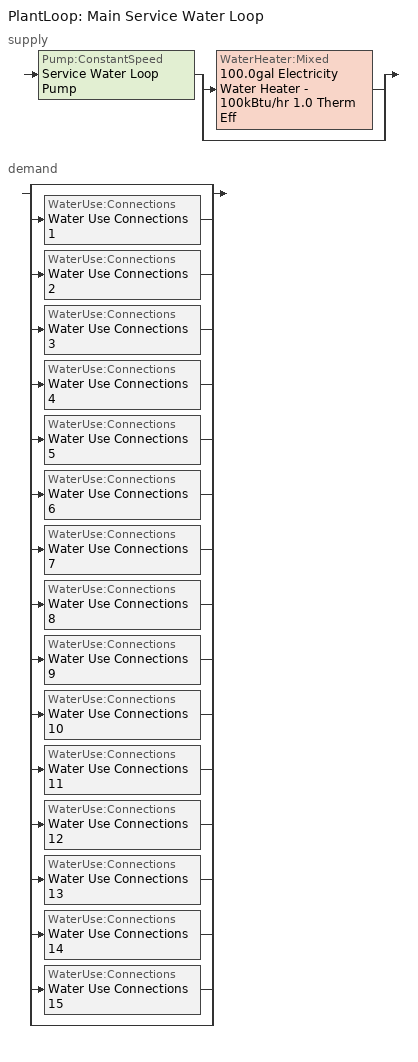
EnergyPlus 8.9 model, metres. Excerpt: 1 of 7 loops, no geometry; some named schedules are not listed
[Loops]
PlantLoop 'Main Service Water Loop'
 supply: Pump:ConstantSpeed 'Service Water Loop Pump' > split
  | WaterHeater:Mixed '100.0gal Electricity Water Heater - 100kBtu/hr 1.0 Therm Eff'
  | bypass
 demand: split
  | bypass
  | WaterUse:Connections 'Water Use Connections 1'
  | WaterUse:Connections 'Water Use Connections 2'
  | WaterUse:Connections 'Water Use Connections 3'
  | WaterUse:Connections 'Water Use Connections 4'
  | WaterUse:Connections 'Water Use Connections 5'
  | WaterUse:Connections 'Water Use Connections 6'
  | WaterUse:Connections 'Water Use Connections 7'
  | WaterUse:Connections 'Water Use Connections 8'
  | WaterUse:Connections 'Water Use Connections 9'
  | WaterUse:Connections 'Water Use Connections 10'
  | WaterUse:Connections 'Water Use Connections 11'
  | WaterUse:Connections 'Water Use Connections 12'
  | WaterUse:Connections 'Water Use Connections 13'
  | WaterUse:Connections 'Water Use Connections 14'
  | WaterUse:Connections 'Water Use Connections 15'
  | bypass
[SetpointManager:Scheduled]
Service hot water setpoint manager: Control Variable=Temperature; Schedule=Service Water Loop Temp - 140F
[PlantLoop]
Main Service Water Loop: Fluid Type=Water; Plant Equipment Operation Scheme=Main Service Water Loop Operation Schemes; Maximum Loop Temperature {C}=60; Minimum Loop Temperature {C}=10; Maximum Loop Flow Rate {m3/s}=Autosize; Minimum Loop Flow Rate {m3/s}=0; Plant Loop Volume {m3}=Autocalculate; Load Distribution Scheme=Optimal; Plant Loop Demand Calculation Scheme=SingleSetpoint
[Sizing:Plant]
Main Service Water Loop: Loop Type=Heating; Design Loop Exit Temperature {C}=60; Loop Design Temperature Difference {deltaC}=5; Sizing Option=NonCoincident; Zone Timesteps in Averaging Window=1; Coincident Sizing Factor Mode=None
[Pump:ConstantSpeed]
Service Water Loop Pump: Design Flow Rate {m3/s}=Autosize; Design Pump Head {Pa}=29891; Design Power Consumption {W}=Autosize; Motor Efficiency=0.7; Fraction of Motor Inefficiencies to Fluid Stream=0; Pump Control Type=Intermittent; Design Power Sizing Method=PowerPerFlowPerPressure; Design Electric Power per Unit Flow Rate {W/(m3/s)}=348701.1; Design Shaft Power per Unit Flow Rate per Unit Head=1.28205
[PlantEquipmentOperationSchemes]
Main Service Water Loop Operation Schemes: Control Scheme Object Type 1=PlantEquipmentOperation:HeatingLoad; Control Scheme Name 1=Main Service Water Loop Heating Operation Scheme; Control Scheme Schedule Name 1=Always On Discrete
[PlantEquipmentList]
Main Service Water Loop Heating Equipment List: WaterHeater:Mixed, 100.0gal Electricity Water Heater - 100kBtu/hr 1.0 Therm Eff
[WaterHeater:Mixed]
100.0gal Electricity Water Heater - 100kBtu/hr 1.0 Therm Eff: Tank Volume {m3}=0.378541; Setpoint Temperature Schedule=Service Water Loop Temp - 140F; Deadband Temperature Difference {deltaC}=2; Maximum Temperature Limit {C}=82.2222; Heater Control Type=Cycle; Heater Maximum Capacity {W}=29307.1; Heater Ignition Minimum Flow Rate {m3/s}=0; Heater Ignition Delay {s}=0; Heater Fuel Type=Electricity; Heater Thermal Efficiency=1; Off Cycle Parasitic Fuel Consumption Rate {W}=1276.95; Off Cycle Parasitic Fuel Type=Electricity; Off Cycle Parasitic Heat Fraction to Tank=0.8; On Cycle Parasitic Fuel Consumption Rate {W}=1276.95; On Cycle Parasitic Fuel Type=Electricity; On Cycle Parasitic Heat Fraction to Tank=0; Ambient Temperature Indicator=Schedule; Ambient Temperature Schedule=Water Heater Ambient Temp Schedule - 70F; Off Cycle Loss Coefficient to Ambient Temperature {W/K}=2.78836; Off Cycle Loss Fraction to Zone=1; On Cycle Loss Coefficient to Ambient Temperature {W/K}=2.78836; On Cycle Loss Fraction to Zone=1; Use Side Effectiveness=1; Source Side Effectiveness=1; Use Side Design Flow Rate {m3/s}=Autosize; Source Side Design Flow Rate {m3/s}=Autosize; Indirect Water Heating Recovery Time {hr}=1.5; Source Side Flow Control Mode=IndirectHeatPrimarySetpoint
[WaterUse:Connections]
Name | Water Use Equipment Name 1
Water Use Connections 1 | Core_bottom Service Water Use 0.38gal/min
Water Use Connections 2 | Core_mid Service Water Use 0.38gal/min
Water Use Connections 3 | Core_top Service Water Use 0.38gal/min
Water Use Connections 4 | Perimeter_bot_zn_1 Service Water Use 0.08gal/min
Water Use Connections 5 | Perimeter_bot_zn_2 Service Water Use 0.05gal/min
Water Use Connections 6 | Perimeter_bot_zn_3 Service Water Use 0.08gal/min
Water Use Connections 7 | Perimeter_bot_zn_4 Service Water Use 0.05gal/min
Water Use Connections 8 | Perimeter_mid_zn_1 Service Water Use 0.08gal/min
Water Use Connections 9 | Perimeter_mid_zn_2 Service Water Use 0.05gal/min
Water Use Connections 10 | Perimeter_mid_zn_3 Service Water Use 0.08gal/min
Water Use Connections 11 | Perimeter_mid_zn_4 Service Water Use 0.05gal/min
Water Use Connections 12 | Perimeter_top_zn_1 Service Water Use 0.08gal/min
Water Use Connections 13 | Perimeter_top_zn_2 Service Water Use 0.05gal/min
Water Use Connections 14 | Perimeter_top_zn_3 Service Water Use 0.08gal/min
Water Use Connections 15 | Perimeter_top_zn_4 Service Water Use 0.05gal/min
[WaterUse:Equipment] Flow Rate Fraction Schedule=NECB-A-Service Water Heating
Name | Peak Flow Rate {m3/s} | Target Temperature Schedule | Zone | Sensible Fraction Schedule | Latent Fraction Schedule
Core_bottom Service Water Use 0.38gal/min | 2.38083e-05 | Schedule Ruleset 5 | Sp-Core_bottom Sys-6 Flr-2 Sch-A HPlcmt-core ZN | Schedule Ruleset 3 | Schedule Ruleset 4
Core_mid Service Water Use 0.38gal/min | 2.38083e-05 | Schedule Ruleset 8 | Sp-Core_mid Sys-6 Flr-3 Sch-A HPlcmt-core ZN | Schedule Ruleset 6 | Schedule Ruleset 7
Core_top Service Water Use 0.38gal/min | 2.38083e-05 | Schedule Ruleset 11 | Sp-Core_top Sys-6 Flr-1 Sch-A HPlcmt-core ZN | Schedule Ruleset 9 | Schedule Ruleset 10
Perimeter_bot_zn_1 Service Water Use 0.08gal/min | 5.01899e-06 | Schedule Ruleset 14 | Sp-Perimeter_bot_ZN_1 Sys-6 Flr-2 Sch-A HPlcmt-south ZN | Schedule Ruleset 12 | Schedule Ruleset 13
Perimeter_bot_zn_2 Service Water Use 0.05gal/min | 3.17744e-06 | Schedule Ruleset 17 | Sp-Perimeter_bot_ZN_2 Sys-6 Flr-2 Sch-A HPlcmt-east ZN | Schedule Ruleset 15 | Schedule Ruleset 16
Perimeter_bot_zn_3 Service Water Use 0.08gal/min | 5.01899e-06 | Schedule Ruleset 20 | Sp-Perimeter_bot_ZN_3 Sys-6 Flr-2 Sch-A HPlcmt-north ZN | Schedule Ruleset 18 | Schedule Ruleset 19
Perimeter_bot_zn_4 Service Water Use 0.05gal/min | 3.17723e-06 | Schedule Ruleset 23 | Sp-Perimeter_bot_ZN_4 Sys-6 Flr-2 Sch-A HPlcmt-west ZN | Schedule Ruleset 21 | Schedule Ruleset 22
Perimeter_mid_zn_1 Service Water Use 0.08gal/min | 5.01899e-06 | Schedule Ruleset 26 | Sp-Perimeter_mid_ZN_1 Sys-6 Flr-3 Sch-A HPlcmt-south ZN | Schedule Ruleset 24 | Schedule Ruleset 25
Perimeter_mid_zn_2 Service Water Use 0.05gal/min | 3.17744e-06 | Schedule Ruleset 29 | Sp-Perimeter_mid_ZN_2 Sys-6 Flr-3 Sch-A HPlcmt-east ZN | Schedule Ruleset 27 | Schedule Ruleset 28
Perimeter_mid_zn_3 Service Water Use 0.08gal/min | 5.01899e-06 | Schedule Ruleset 32 | Sp-Perimeter_mid_ZN_3 Sys-6 Flr-3 Sch-A HPlcmt-north ZN | Schedule Ruleset 30 | Schedule Ruleset 31
Perimeter_mid_zn_4 Service Water Use 0.05gal/min | 3.17723e-06 | Schedule Ruleset 35 | Sp-Perimeter_mid_ZN_4 Sys-6 Flr-3 Sch-A HPlcmt-west ZN | Schedule Ruleset 33 | Schedule Ruleset 34
Perimeter_top_zn_1 Service Water Use 0.08gal/min | 5.01899e-06 | Schedule Ruleset 38 | Sp-Perimeter_top_ZN_1 Sys-6 Flr-1 Sch-A HPlcmt-south ZN | Schedule Ruleset 36 | Schedule Ruleset 37
Perimeter_top_zn_2 Service Water Use 0.05gal/min | 3.17744e-06 | Schedule Ruleset 41 | Sp-Perimeter_top_ZN_2 Sys-6 Flr-1 Sch-A HPlcmt-east ZN | Schedule Ruleset 39 | Schedule Ruleset 40
Perimeter_top_zn_3 Service Water Use 0.08gal/min | 5.01899e-06 | Schedule Ruleset 44 | Sp-Perimeter_top_ZN_3 Sys-6 Flr-1 Sch-A HPlcmt-north ZN | Schedule Ruleset 42 | Schedule Ruleset 43
Perimeter_top_zn_4 Service Water Use 0.05gal/min | 3.17723e-06 | Schedule Ruleset 47 | Sp-Perimeter_top_ZN_4 Sys-6 Flr-1 Sch-A HPlcmt-west ZN | Schedule Ruleset 45 | Schedule Ruleset 46
[PlantEquipmentOperation:HeatingLoad]
Main Service Water Loop Heating Operation Scheme: Load Range Lower Limit 1 {W}=0; Load Range Upper Limit 1 {W}=1000000000; Range Equipment List Name 1=Main Service Water Loop Heating Equipment List
[Schedule:Week:Daily]
Schedule:Week:Daily {d2bc57c9-f5d7-4c26-bd91-e5a275a6dd96}: NECB-A-Service Water Heating Sun|Hol Day, NECB-A-Service Water Heating Default|Wkdy Day, NECB-A-Service Water Heating Default|Wkdy Day, NECB-A-Service Water Heating Default|Wkdy Day, NECB-A-Service Water Heating Default|Wkdy Day, NECB-A-Service Water Heating Default|Wkdy Day, NECB-A-Service Water Heating Sat Day, NECB-A-Service Water Heating Default, NECB-A-Service Water Heating Default, NECB-A-Service Water Heating Default, NECB-A-Service Water Heating Default, NECB-A-Service Water Heating Default
Schedule:Week:Daily {31063754-0d03-4abe-9beb-d8e98dd942c9}: Schedule Day 14, Schedule Day 14, Schedule Day 14, Schedule Day 14, Schedule Day 14, Schedule Day 14, Schedule Day 14, Schedule Day 14, Schedule Day 14, Schedule Day 14, Schedule Day 14, Schedule Day 14
Schedule:Week:Daily {7c694f59-1917-4d7e-a7a7-28cda036846a}: Schedule Day 15, Schedule Day 15, Schedule Day 15, Schedule Day 15, Schedule Day 15, Schedule Day 15, Schedule Day 15, Schedule Day 15, Schedule Day 15, Schedule Day 15, Schedule Day 15, Schedule Day 15
Schedule:Week:Daily {dd3f5434-34aa-4cbb-b4ff-5cd54c80c62b}: Schedule Day 16, Schedule Day 16, Schedule Day 16, Schedule Day 16, Schedule Day 16, Schedule Day 16, Schedule Day 16, Schedule Day 16, Schedule Day 16, Schedule Day 16, Schedule Day 16, Schedule Day 16
Schedule:Week:Daily {eb9d2ef6-2e4a-46dd-b329-99e8c9b027c9}: Schedule Day 17, Schedule Day 17, Schedule Day 17, Schedule Day 17, Schedule Day 17, Schedule Day 17, Schedule Day 17, Schedule Day 17, Schedule Day 17, Schedule Day 17, Schedule Day 17, Schedule Day 17
Schedule:Week:Daily {82134023-12df-4a0c-918a-f1b670c5fd73}: Schedule Day 18, Schedule Day 18, Schedule Day 18, Schedule Day 18, Schedule Day 18, Schedule Day 18, Schedule Day 18, Schedule Day 18, Schedule Day 18, Schedule Day 18, Schedule Day 18, Schedule Day 18
Schedule:Week:Daily {e5f9a7fb-d271-45f2-a234-7face2c97f6e}: Schedule Day 19, Schedule Day 19, Schedule Day 19, Schedule Day 19, Schedule Day 19, Schedule Day 19, Schedule Day 19, Schedule Day 19, Schedule Day 19, Schedule Day 19, Schedule Day 19, Schedule Day 19
Schedule:Week:Daily {abe823c3-e7d3-44ff-ac59-af917e973f7c}: Schedule Day 20, Schedule Day 20, Schedule Day 20, Schedule Day 20, Schedule Day 20, Schedule Day 20, Schedule Day 20, Schedule Day 20, Schedule Day 20, Schedule Day 20, Schedule Day 20, Schedule Day 20
Schedule:Week:Daily {90dcafbd-1ebe-4ad6-8083-9239f2138da4}: Schedule Day 21, Schedule Day 21, Schedule Day 21, Schedule Day 21, Schedule Day 21, Schedule Day 21, Schedule Day 21, Schedule Day 21, Schedule Day 21, Schedule Day 21, Schedule Day 21, Schedule Day 21
Schedule:Week:Daily {4c8a6b36-cd9e-4dfb-a5da-c1b8643d35e3}: Schedule Day 22, Schedule Day 22, Schedule Day 22, Schedule Day 22, Schedule Day 22, Schedule Day 22, Schedule Day 22, Schedule Day 22, Schedule Day 22, Schedule Day 22, Schedule Day 22, Schedule Day 22
Schedule:Week:Daily {3bddd196-06a8-4838-b6f9-35964db79756}: Schedule Day 23, Schedule Day 23, Schedule Day 23, Schedule Day 23, Schedule Day 23, Schedule Day 23, Schedule Day 23, Schedule Day 23, Schedule Day 23, Schedule Day 23, Schedule Day 23, Schedule Day 23
Schedule:Week:Daily {7436e18c-14ab-4139-a428-b9302cf0b985}: Schedule Day 24, Schedule Day 24, Schedule Day 24, Schedule Day 24, Schedule Day 24, Schedule Day 24, Schedule Day 24, Schedule Day 24, Schedule Day 24, Schedule Day 24, Schedule Day 24, Schedule Day 24
Schedule:Week:Daily {099a216c-3841-4f75-a0a0-99451061f6d0}: Schedule Day 25, Schedule Day 25, Schedule Day 25, Schedule Day 25, Schedule Day 25, Schedule Day 25, Schedule Day 25, Schedule Day 25, Schedule Day 25, Schedule Day 25, Schedule Day 25, Schedule Day 25
Schedule:Week:Daily {80b0a00a-8e1f-4367-b942-6416afcedd03}: Schedule Day 26, Schedule Day 26, Schedule Day 26, Schedule Day 26, Schedule Day 26, Schedule Day 26, Schedule Day 26, Schedule Day 26, Schedule Day 26, Schedule Day 26, Schedule Day 26, Schedule Day 26
Schedule:Week:Daily {ac59f656-1603-473c-bb73-604041a6a446}: Schedule Day 27, Schedule Day 27, Schedule Day 27, Schedule Day 27, Schedule Day 27, Schedule Day 27, Schedule Day 27, Schedule Day 27, Schedule Day 27, Schedule Day 27, Schedule Day 27, Schedule Day 27
Schedule:Week:Daily {97f78723-a77b-4e3d-9a5a-c45b1205439f}: Schedule Day 28, Schedule Day 28, Schedule Day 28, Schedule Day 28, Schedule Day 28, Schedule Day 28, Schedule Day 28, Schedule Day 28, Schedule Day 28, Schedule Day 28, Schedule Day 28, Schedule Day 28
Schedule:Week:Daily {c201b344-5e81-4223-85e2-169aef4af6bf}: Schedule Day 29, Schedule Day 29, Schedule Day 29, Schedule Day 29, Schedule Day 29, Schedule Day 29, Schedule Day 29, Schedule Day 29, Schedule Day 29, Schedule Day 29, Schedule Day 29, Schedule Day 29
Schedule:Week:Daily {3482ff48-b432-4682-a7e6-2f1cfd655915}: Schedule Day 30, Schedule Day 30, Schedule Day 30, Schedule Day 30, Schedule Day 30, Schedule Day 30, Schedule Day 30, Schedule Day 30, Schedule Day 30, Schedule Day 30, Schedule Day 30, Schedule Day 30
Schedule:Week:Daily {4a98c8cc-1c4e-4865-b56f-5640774d91b9}: Schedule Day 31, Schedule Day 31, Schedule Day 31, Schedule Day 31, Schedule Day 31, Schedule Day 31, Schedule Day 31, Schedule Day 31, Schedule Day 31, Schedule Day 31, Schedule Day 31, Schedule Day 31
Schedule:Week:Daily {4d82ad68-29e5-4828-b77e-b706179d83fd}: Schedule Day 32, Schedule Day 32, Schedule Day 32, Schedule Day 32, Schedule Day 32, Schedule Day 32, Schedule Day 32, Schedule Day 32, Schedule Day 32, Schedule Day 32, Schedule Day 32, Schedule Day 32
Schedule:Week:Daily {8803bd6b-330e-4aa3-b676-e5ef8c6c5e4b}: Schedule Day 33, Schedule Day 33, Schedule Day 33, Schedule Day 33, Schedule Day 33, Schedule Day 33, Schedule Day 33, Schedule Day 33, Schedule Day 33, Schedule Day 33, Schedule Day 33, Schedule Day 33
Schedule:Week:Daily {6db845c2-369e-4b1f-9f63-f52aeb498cae}: Schedule Day 7, Schedule Day 7, Schedule Day 7, Schedule Day 7, Schedule Day 7, Schedule Day 7, Schedule Day 7, Schedule Day 7, Schedule Day 7, Schedule Day 7, Schedule Day 7, Schedule Day 7
Schedule:Week:Daily {08e0e1a1-f3b5-49f9-82c2-2be5cd25ee11}: Schedule Day 34, Schedule Day 34, Schedule Day 34, Schedule Day 34, Schedule Day 34, Schedule Day 34, Schedule Day 34, Schedule Day 34, Schedule Day 34, Schedule Day 34, Schedule Day 34, Schedule Day 34
Schedule:Week:Daily {8e230041-d90b-497c-bfb8-16e2912ca788}: Schedule Day 35, Schedule Day 35, Schedule Day 35, Schedule Day 35, Schedule Day 35, Schedule Day 35, Schedule Day 35, Schedule Day 35, Schedule Day 35, Schedule Day 35, Schedule Day 35, Schedule Day 35
Schedule:Week:Daily {e256ff65-1057-482c-8921-a050fa1ee750}: Schedule Day 36, Schedule Day 36, Schedule Day 36, Schedule Day 36, Schedule Day 36, Schedule Day 36, Schedule Day 36, Schedule Day 36, Schedule Day 36, Schedule Day 36, Schedule Day 36, Schedule Day 36
Schedule:Week:Daily {c0f35b5c-0994-41a9-97f5-c174d0f46340}: Schedule Day 37, Schedule Day 37, Schedule Day 37, Schedule Day 37, Schedule Day 37, Schedule Day 37, Schedule Day 37, Schedule Day 37, Schedule Day 37, Schedule Day 37, Schedule Day 37, Schedule Day 37
Schedule:Week:Daily {758541ab-6119-4a3f-b380-67c5fb4135fe}: Schedule Day 38, Schedule Day 38, Schedule Day 38, Schedule Day 38, Schedule Day 38, Schedule Day 38, Schedule Day 38, Schedule Day 38, Schedule Day 38, Schedule Day 38, Schedule Day 38, Schedule Day 38
Schedule:Week:Daily {44440877-f757-4b31-ae09-ff23da56e66a}: Schedule Day 39, Schedule Day 39, Schedule Day 39, Schedule Day 39, Schedule Day 39, Schedule Day 39, Schedule Day 39, Schedule Day 39, Schedule Day 39, Schedule Day 39, Schedule Day 39, Schedule Day 39
Schedule:Week:Daily {0fcf9bd3-fc02-4811-8ec0-df558ac70d86}: Schedule Day 40, Schedule Day 40, Schedule Day 40, Schedule Day 40, Schedule Day 40, Schedule Day 40, Schedule Day 40, Schedule Day 40, Schedule Day 40, Schedule Day 40, Schedule Day 40, Schedule Day 40
Schedule:Week:Daily {4f931e9a-19e0-4aaa-b259-3c9e573c375a}: Schedule Day 42, Schedule Day 42, Schedule Day 42, Schedule Day 42, Schedule Day 42, Schedule Day 42, Schedule Day 42, Schedule Day 42, Schedule Day 42, Schedule Day 42, Schedule Day 42, Schedule Day 42
Schedule:Week:Daily {26ab33fa-a8b6-4ecb-816a-b057ee799451}: Schedule Day 8, Schedule Day 8, Schedule Day 8, Schedule Day 8, Schedule Day 8, Schedule Day 8, Schedule Day 8, Schedule Day 8, Schedule Day 8, Schedule Day 8, Schedule Day 8, Schedule Day 8
Schedule:Week:Daily {694006f1-2102-416c-9f31-030ede98bb69}: Schedule Day 9, Schedule Day 9, Schedule Day 9, Schedule Day 9, Schedule Day 9, Schedule Day 9, Schedule Day 9, Schedule Day 9, Schedule Day 9, Schedule Day 9, Schedule Day 9, Schedule Day 9
Schedule:Week:Daily {2cec5eeb-6523-4d96-a552-66aaee73a1bb}: Schedule Day 10, Schedule Day 10, Schedule Day 10, Schedule Day 10, Schedule Day 10, Schedule Day 10, Schedule Day 10, Schedule Day 10, Schedule Day 10, Schedule Day 10, Schedule Day 10, Schedule Day 10
Schedule:Week:Daily {ff3f0a86-6ca2-4f39-b4fd-497e4cee922e}: Schedule Day 11, Schedule Day 11, Schedule Day 11, Schedule Day 11, Schedule Day 11, Schedule Day 11, Schedule Day 11, Schedule Day 11, Schedule Day 11, Schedule Day 11, Schedule Day 11, Schedule Day 11
Schedule:Week:Daily {76bb3509-e2c5-4535-84b4-115dccde807c}: Schedule Day 12, Schedule Day 12, Schedule Day 12, Schedule Day 12, Schedule Day 12, Schedule Day 12, Schedule Day 12, Schedule Day 12, Schedule Day 12, Schedule Day 12, Schedule Day 12, Schedule Day 12
Schedule:Week:Daily {6f454c73-eec6-492c-976c-30b87351c96a}: Schedule Day 13, Schedule Day 13, Schedule Day 13, Schedule Day 13, Schedule Day 13, Schedule Day 13, Schedule Day 13, Schedule Day 13, Schedule Day 13, Schedule Day 13, Schedule Day 13, Schedule Day 13
Schedule:Week:Daily {5ec86b93-0a0d-4c2e-9fac-57c7b35a501b}: Service Water Loop Temp - 140F Default, Service Water Loop Temp - 140F Default, Service Water Loop Temp - 140F Default, Service Water Loop Temp - 140F Default, Service Water Loop Temp - 140F Default, Service Water Loop Temp - 140F Default, Service Water Loop Temp - 140F Default, Service Water Loop Temp - 140F Default, Service Water Loop Temp - 140F Default, Service Water Loop Temp - 140F Default, Service Water Loop Temp - 140F Default, Service Water Loop Temp - 140F Default
Schedule:Week:Daily {c52824dc-cae8-4f93-9a63-8782cdd371ab}: Water Heater Ambient Temp Schedule - 70F Default, Water Heater Ambient Temp Schedule - 70F Default, Water Heater Ambient Temp Schedule - 70F Default, Water Heater Ambient Temp Schedule - 70F Default, Water Heater Ambient Temp Schedule - 70F Default, Water Heater Ambient Temp Schedule - 70F Default, Water Heater Ambient Temp Schedule - 70F Default, Water Heater Ambient Temp Schedule - 70F Default, Water Heater Ambient Temp Schedule - 70F Default, Water Heater Ambient Temp Schedule - 70F Default, Water Heater Ambient Temp Schedule - 70F Default, Water Heater Ambient Temp Schedule - 70F Default
[Schedule:Year]
NECB-A-Service Water Heating: Schedule:Week:Daily {d2bc57c9-f5d7-4c26-bd91-e5a275a6dd96}, 1, 1, 12, 31
Schedule Ruleset 10: Schedule:Week:Daily {31063754-0d03-4abe-9beb-d8e98dd942c9}, 1, 1, 12, 31
Schedule Ruleset 11: Schedule:Week:Daily {7c694f59-1917-4d7e-a7a7-28cda036846a}, 1, 1, 12, 31
Schedule Ruleset 12: Schedule:Week:Daily {dd3f5434-34aa-4cbb-b4ff-5cd54c80c62b}, 1, 1, 12, 31
Schedule Ruleset 13: Schedule:Week:Daily {eb9d2ef6-2e4a-46dd-b329-99e8c9b027c9}, 1, 1, 12, 31
Schedule Ruleset 14: Schedule:Week:Daily {82134023-12df-4a0c-918a-f1b670c5fd73}, 1, 1, 12, 31
Schedule Ruleset 15: Schedule:Week:Daily {e5f9a7fb-d271-45f2-a234-7face2c97f6e}, 1, 1, 12, 31
Schedule Ruleset 16: Schedule:Week:Daily {abe823c3-e7d3-44ff-ac59-af917e973f7c}, 1, 1, 12, 31
Schedule Ruleset 17: Schedule:Week:Daily {90dcafbd-1ebe-4ad6-8083-9239f2138da4}, 1, 1, 12, 31
Schedule Ruleset 18: Schedule:Week:Daily {4c8a6b36-cd9e-4dfb-a5da-c1b8643d35e3}, 1, 1, 12, 31
Schedule Ruleset 19: Schedule:Week:Daily {3bddd196-06a8-4838-b6f9-35964db79756}, 1, 1, 12, 31
Schedule Ruleset 20: Schedule:Week:Daily {7436e18c-14ab-4139-a428-b9302cf0b985}, 1, 1, 12, 31
Schedule Ruleset 21: Schedule:Week:Daily {099a216c-3841-4f75-a0a0-99451061f6d0}, 1, 1, 12, 31
Schedule Ruleset 22: Schedule:Week:Daily {80b0a00a-8e1f-4367-b942-6416afcedd03}, 1, 1, 12, 31
Schedule Ruleset 23: Schedule:Week:Daily {ac59f656-1603-473c-bb73-604041a6a446}, 1, 1, 12, 31
Schedule Ruleset 24: Schedule:Week:Daily {97f78723-a77b-4e3d-9a5a-c45b1205439f}, 1, 1, 12, 31
Schedule Ruleset 25: Schedule:Week:Daily {c201b344-5e81-4223-85e2-169aef4af6bf}, 1, 1, 12, 31
Schedule Ruleset 26: Schedule:Week:Daily {3482ff48-b432-4682-a7e6-2f1cfd655915}, 1, 1, 12, 31
Schedule Ruleset 27: Schedule:Week:Daily {4a98c8cc-1c4e-4865-b56f-5640774d91b9}, 1, 1, 12, 31
Schedule Ruleset 28: Schedule:Week:Daily {4d82ad68-29e5-4828-b77e-b706179d83fd}, 1, 1, 12, 31
Schedule Ruleset 29: Schedule:Week:Daily {8803bd6b-330e-4aa3-b676-e5ef8c6c5e4b}, 1, 1, 12, 31
Schedule Ruleset 3: Schedule:Week:Daily {6db845c2-369e-4b1f-9f63-f52aeb498cae}, 1, 1, 12, 31
Schedule Ruleset 30: Schedule:Week:Daily {08e0e1a1-f3b5-49f9-82c2-2be5cd25ee11}, 1, 1, 12, 31
Schedule Ruleset 31: Schedule:Week:Daily {8e230041-d90b-497c-bfb8-16e2912ca788}, 1, 1, 12, 31
Schedule Ruleset 32: Schedule:Week:Daily {e256ff65-1057-482c-8921-a050fa1ee750}, 1, 1, 12, 31
Schedule Ruleset 33: Schedule:Week:Daily {c0f35b5c-0994-41a9-97f5-c174d0f46340}, 1, 1, 12, 31
Schedule Ruleset 34: Schedule:Week:Daily {758541ab-6119-4a3f-b380-67c5fb4135fe}, 1, 1, 12, 31
Schedule Ruleset 35: Schedule:Week:Daily {44440877-f757-4b31-ae09-ff23da56e66a}, 1, 1, 12, 31
Schedule Ruleset 36: Schedule:Week:Daily {0fcf9bd3-fc02-4811-8ec0-df558ac70d86}, 1, 1, 12, 31
Schedule Ruleset 37: Schedule:Week:Daily {4c806c33-f456-4c73-bac6-d6fc7df2cbd7}, 1, 1, 12, 31
Schedule Ruleset 38: Schedule:Week:Daily {4f931e9a-19e0-4aaa-b259-3c9e573c375a}, 1, 1, 12, 31
Schedule Ruleset 39: Schedule:Week:Daily {d1fe6d5d-6653-496b-9536-70531cecde6b}, 1, 1, 12, 31
Schedule Ruleset 4: Schedule:Week:Daily {26ab33fa-a8b6-4ecb-816a-b057ee799451}, 1, 1, 12, 31
Schedule Ruleset 40: Schedule:Week:Daily {f38e931c-00f5-4abf-9089-8932085f99d8}, 1, 1, 12, 31
Schedule Ruleset 41: Schedule:Week:Daily {d0961ba2-b898-43c0-a05d-9f4b42548c96}, 1, 1, 12, 31
Schedule Ruleset 42: Schedule:Week:Daily {815e0d8b-2815-4554-a791-1704245475e2}, 1, 1, 12, 31
Schedule Ruleset 43: Schedule:Week:Daily {222fe4d0-c39e-41f6-9b19-839112eb11de}, 1, 1, 12, 31
Schedule Ruleset 44: Schedule:Week:Daily {74f59163-0306-4349-822d-1c5b5ac5cb3c}, 1, 1, 12, 31
Schedule Ruleset 45: Schedule:Week:Daily {c187f3c4-3304-42e3-ba7e-7b3443fc8501}, 1, 1, 12, 31
Schedule Ruleset 46: Schedule:Week:Daily {61b8150c-30e9-4d00-b033-1a0769bae28f}, 1, 1, 12, 31
Schedule Ruleset 47: Schedule:Week:Daily {8c8426ca-be2f-4fd8-87b8-aaa9dff77d8f}, 1, 1, 12, 31
Schedule Ruleset 5: Schedule:Week:Daily {694006f1-2102-416c-9f31-030ede98bb69}, 1, 1, 12, 31
Schedule Ruleset 6: Schedule:Week:Daily {2cec5eeb-6523-4d96-a552-66aaee73a1bb}, 1, 1, 12, 31
Schedule Ruleset 7: Schedule:Week:Daily {ff3f0a86-6ca2-4f39-b4fd-497e4cee922e}, 1, 1, 12, 31
Schedule Ruleset 8: Schedule:Week:Daily {76bb3509-e2c5-4535-84b4-115dccde807c}, 1, 1, 12, 31
Schedule Ruleset 9: Schedule:Week:Daily {6f454c73-eec6-492c-976c-30b87351c96a}, 1, 1, 12, 31
Service Water Loop Temp - 140F: Schedule:Week:Daily {5ec86b93-0a0d-4c2e-9fac-57c7b35a501b}, 1, 1, 12, 31
Water Heater Ambient Temp Schedule - 70F: Schedule:Week:Daily {c52824dc-cae8-4f93-9a63-8782cdd371ab}, 1, 1, 12, 31
[Schedule:Constant]
Always On Discrete: Hourly Value=1
